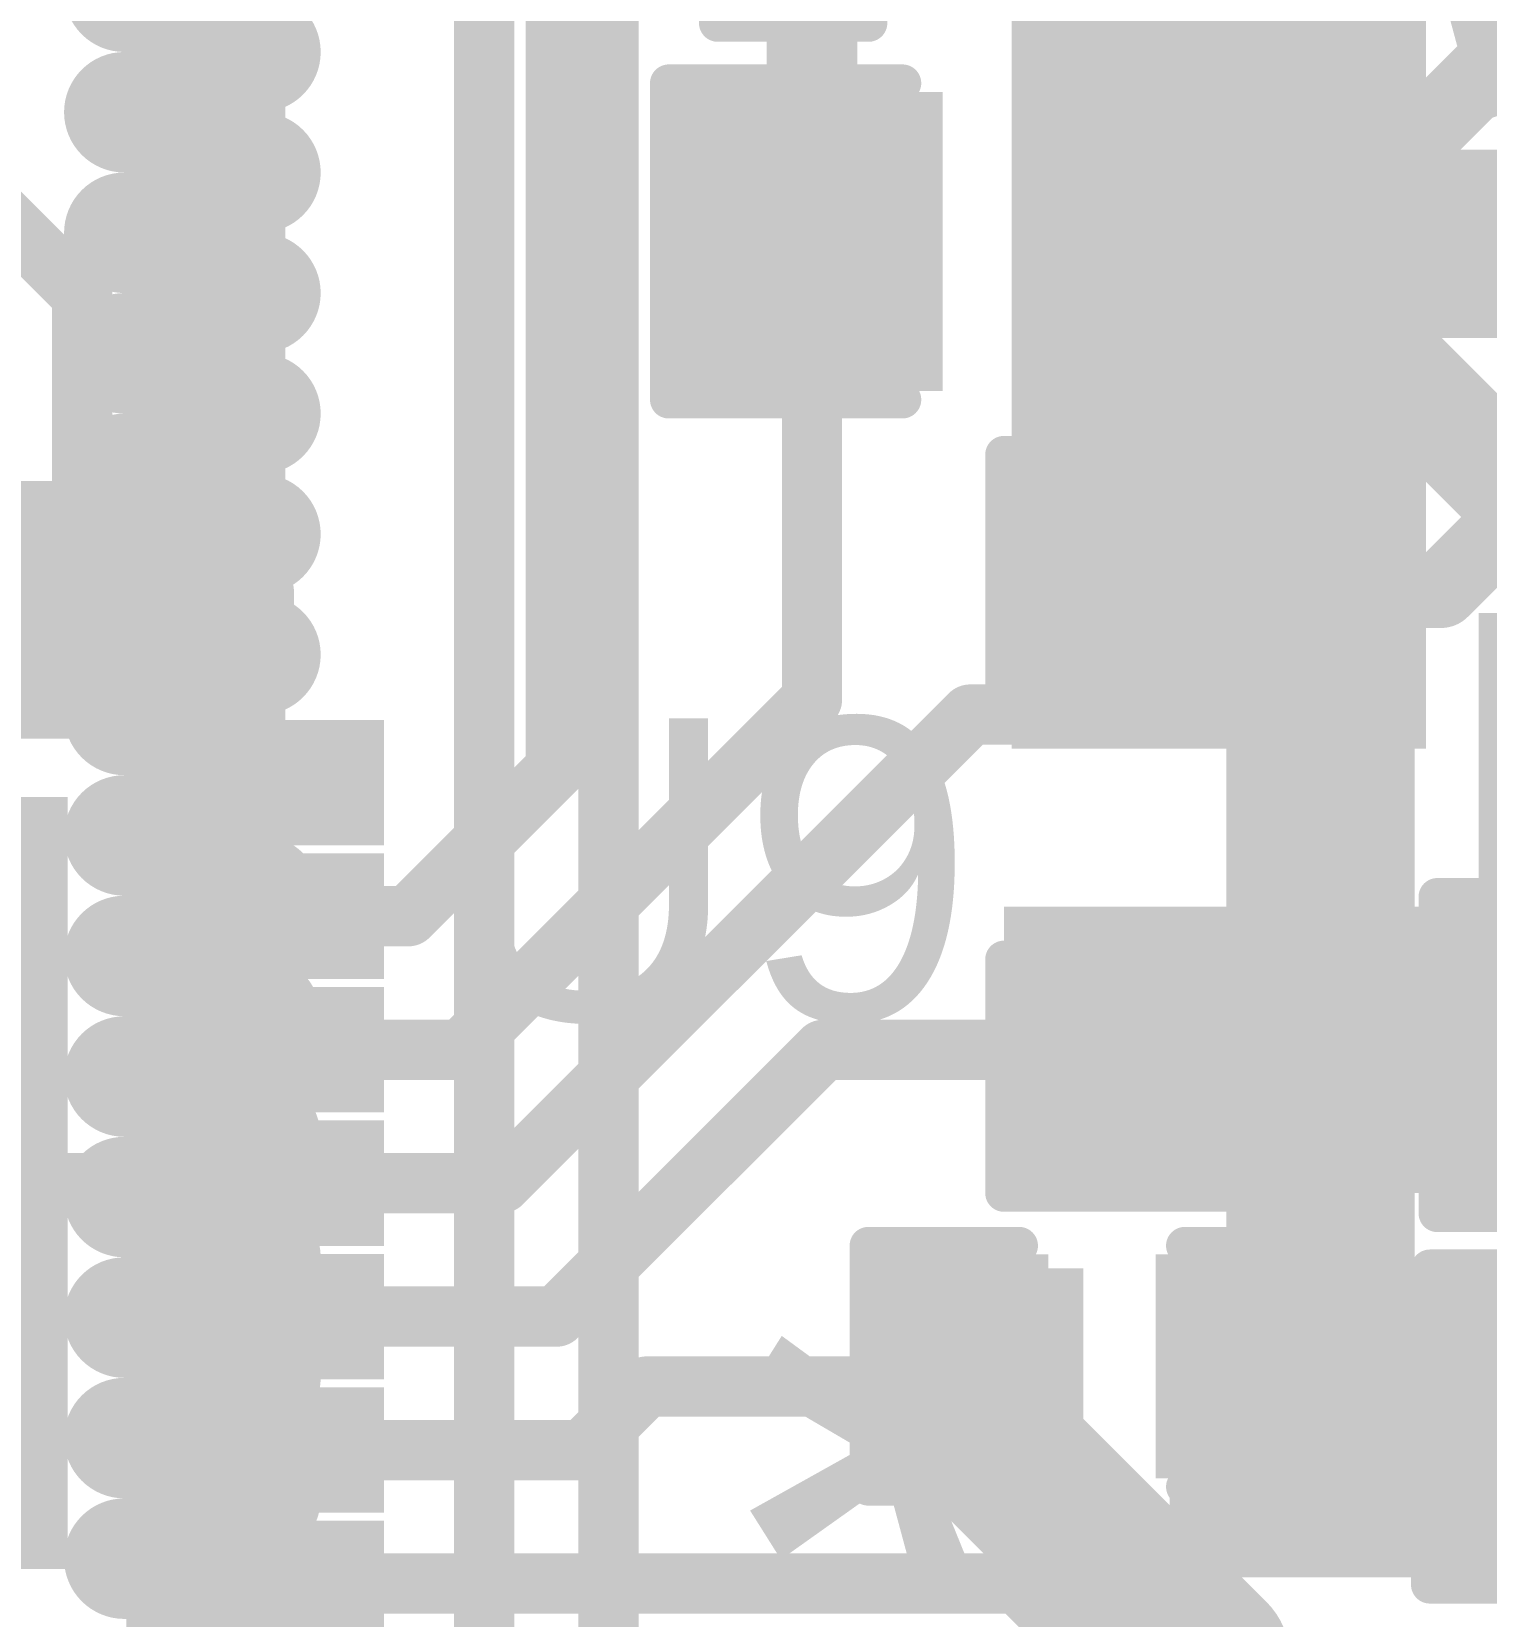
# Model space of a CAD drawing. Header units: millimetres. Extents: x -0.43 to 2.06, y -0.4 to 2.49.
# Drawn here: x 0.823 to 1.016, y 1.7148 to 1.9252 of the extents above; entities that cross this region are included whole.
import ezdxf

# ---------------------------------------------------------------- set-up
doc = ezdxf.new("R2010")
doc.units = ezdxf.units.MM
doc.header["$MEASUREMENT"] = 0
for name, color, linetype in [('BottomLayer', 5, 'Continuous'), ('TopLayer', 1, 'Continuous'), ('TopOverlay', 2, 'Continuous'), ('TopPaste', 8, 'Continuous'), ('TopSolder', 216, 'Continuous'), ('ViaHoleLayer', 16, 'Continuous')]:
    doc.layers.add(name, color=color, linetype=linetype)
doc.styles.add('Arial', font='', dxfattribs={"height": 0.2})
doc.styles.get('Arial').set_extended_font_data('Arial')

# ---------------------------------------------------------------- blocks, each defined once
blk = doc.blocks.new('QFN_28_EP_4X4__55')
at = {"layer": 'TopLayer'}
for points in [[(-0.04882, 0.08919), (-0.04882, 0.06301), (-0.05748, 0.06301), (-0.05748, 0.08919)], [(-0.0311, 0.08919), (-0.0311, 0.06301), (-0.03976, 0.06301), (-0.03976, 0.08919)], [(-0.01339, 0.08919), (-0.01339, 0.06301), (-0.02205, 0.06301), (-0.02205, 0.08919)], [(0.00433, 0.08919), (0.00433, 0.06301), (-0.00433, 0.06301), (-0.00433, 0.08919)], [(0.02205, 0.08919), (0.02205, 0.06301), (0.01339, 0.06301), (0.01339, 0.08919)], [(0.03976, 0.08919), (0.03976, 0.06301), (0.0311, 0.06301), (0.0311, 0.08919)], [(0.05748, 0.08919), (0.05748, 0.06301), (0.04882, 0.06301), (0.04882, 0.08919)], [(-0.08919, 0.05748), (-0.06301, 0.05748), (-0.06301, 0.04882), (-0.08919, 0.04882)], [(0.06301, 0.05748), (0.08919, 0.05748), (0.08919, 0.04882), (0.06301, 0.04882)], [(-0.04724, -0.04724), (-0.04724, 0.04724), (0.04724, 0.04724), (0.04724, -0.04724)], [(-0.08919, 0.03976), (-0.06301, 0.03976), (-0.06301, 0.0311), (-0.08919, 0.0311)], [(0.06301, 0.03976), (0.08919, 0.03976), (0.08919, 0.0311), (0.06301, 0.0311)], [(-0.08919, 0.02205), (-0.06301, 0.02205), (-0.06301, 0.01339), (-0.08919, 0.01339)], [(0.06301, 0.02205), (0.08919, 0.02205), (0.08919, 0.01339), (0.06301, 0.01339)], [(-0.08919, 0.00433), (-0.06301, 0.00433), (-0.06301, -0.00433), (-0.08919, -0.00433)], [(0.06301, 0.00433), (0.08919, 0.00433), (0.08919, -0.00433), (0.06301, -0.00433)], [(-0.08919, -0.01339), (-0.06301, -0.01339), (-0.06301, -0.02205), (-0.08919, -0.02205)], [(0.06301, -0.01339), (0.08919, -0.01339), (0.08919, -0.02205), (0.06301, -0.02205)], [(-0.08919, -0.0311), (-0.06301, -0.0311), (-0.06301, -0.03976), (-0.08919, -0.03976)], [(0.06301, -0.0311), (0.08919, -0.0311), (0.08919, -0.03976), (0.06301, -0.03976)], [(-0.08919, -0.04882), (-0.06301, -0.04882), (-0.06301, -0.05748), (-0.08919, -0.05748)], [(0.06301, -0.04882), (0.08919, -0.04882), (0.08919, -0.05748), (0.06301, -0.05748)], [(-0.05748, -0.08919), (-0.05748, -0.06301), (-0.04882, -0.06301), (-0.04882, -0.08919)], [(-0.03976, -0.08919), (-0.03976, -0.06301), (-0.0311, -0.06301), (-0.0311, -0.08919)], [(-0.02205, -0.08919), (-0.02205, -0.06301), (-0.01339, -0.06301), (-0.01339, -0.08919)], [(-0.00433, -0.08919), (-0.00433, -0.06301), (0.00433, -0.06301), (0.00433, -0.08919)], [(0.01339, -0.08919), (0.01339, -0.06301), (0.02205, -0.06301), (0.02205, -0.08919)], [(0.0311, -0.08919), (0.0311, -0.06301), (0.03976, -0.06301), (0.03976, -0.08919)], [(0.04882, -0.08919), (0.04882, -0.06301), (0.05748, -0.06301), (0.05748, -0.08919)]]:
    blk.add_hatch(color=1, dxfattribs=at).paths.add_polyline_path(points)
at = {"layer": 'TopPaste'}
for points in [[(-0.04882, 0.08919), (-0.04882, 0.06301), (-0.05748, 0.06301), (-0.05748, 0.08919)], [(-0.0311, 0.08919), (-0.0311, 0.06301), (-0.03976, 0.06301), (-0.03976, 0.08919)], [(-0.01339, 0.08919), (-0.01339, 0.06301), (-0.02205, 0.06301), (-0.02205, 0.08919)], [(0.00433, 0.08919), (0.00433, 0.06301), (-0.00433, 0.06301), (-0.00433, 0.08919)], [(0.02205, 0.08919), (0.02205, 0.06301), (0.01339, 0.06301), (0.01339, 0.08919)], [(0.03976, 0.08919), (0.03976, 0.06301), (0.0311, 0.06301), (0.0311, 0.08919)], [(0.05748, 0.08919), (0.05748, 0.06301), (0.04882, 0.06301), (0.04882, 0.08919)], [(-0.08919, 0.05748), (-0.06301, 0.05748), (-0.06301, 0.04882), (-0.08919, 0.04882)], [(0.06301, 0.05748), (0.08919, 0.05748), (0.08919, 0.04882), (0.06301, 0.04882)], [(-0.04724, -0.04724), (-0.04724, 0.04724), (0.04724, 0.04724), (0.04724, -0.04724)], [(-0.08919, 0.03976), (-0.06301, 0.03976), (-0.06301, 0.0311), (-0.08919, 0.0311)], [(0.06301, 0.03976), (0.08919, 0.03976), (0.08919, 0.0311), (0.06301, 0.0311)], [(-0.08919, 0.02205), (-0.06301, 0.02205), (-0.06301, 0.01339), (-0.08919, 0.01339)], [(0.06301, 0.02205), (0.08919, 0.02205), (0.08919, 0.01339), (0.06301, 0.01339)], [(-0.08919, 0.00433), (-0.06301, 0.00433), (-0.06301, -0.00433), (-0.08919, -0.00433)], [(0.06301, 0.00433), (0.08919, 0.00433), (0.08919, -0.00433), (0.06301, -0.00433)], [(-0.08919, -0.01339), (-0.06301, -0.01339), (-0.06301, -0.02205), (-0.08919, -0.02205)], [(0.06301, -0.01339), (0.08919, -0.01339), (0.08919, -0.02205), (0.06301, -0.02205)], [(-0.08919, -0.0311), (-0.06301, -0.0311), (-0.06301, -0.03976), (-0.08919, -0.03976)], [(0.06301, -0.0311), (0.08919, -0.0311), (0.08919, -0.03976), (0.06301, -0.03976)], [(-0.08919, -0.04882), (-0.06301, -0.04882), (-0.06301, -0.05748), (-0.08919, -0.05748)], [(0.06301, -0.04882), (0.08919, -0.04882), (0.08919, -0.05748), (0.06301, -0.05748)], [(-0.05748, -0.08919), (-0.05748, -0.06301), (-0.04882, -0.06301), (-0.04882, -0.08919)], [(-0.03976, -0.08919), (-0.03976, -0.06301), (-0.0311, -0.06301), (-0.0311, -0.08919)], [(-0.02205, -0.08919), (-0.02205, -0.06301), (-0.01339, -0.06301), (-0.01339, -0.08919)], [(-0.00433, -0.08919), (-0.00433, -0.06301), (0.00433, -0.06301), (0.00433, -0.08919)], [(0.01339, -0.08919), (0.01339, -0.06301), (0.02205, -0.06301), (0.02205, -0.08919)], [(0.0311, -0.08919), (0.0311, -0.06301), (0.03976, -0.06301), (0.03976, -0.08919)], [(0.04882, -0.08919), (0.04882, -0.06301), (0.05748, -0.06301), (0.05748, -0.08919)]]:
    blk.add_hatch(color=8, dxfattribs=at).paths.add_polyline_path(points)
at = {"layer": 'TopSolder'}
for points in [[(-0.04482, 0.09319), (-0.04482, 0.05901), (-0.06148, 0.05901), (-0.06148, 0.09319)], [(-0.0271, 0.09319), (-0.0271, 0.05901), (-0.04376, 0.05901), (-0.04376, 0.09319)], [(-0.00939, 0.09319), (-0.00939, 0.05901), (-0.02605, 0.05901), (-0.02605, 0.09319)], [(0.00833, 0.09319), (0.00833, 0.05901), (-0.00833, 0.05901), (-0.00833, 0.09319)], [(0.02605, 0.09319), (0.02605, 0.05901), (0.00939, 0.05901), (0.00939, 0.09319)], [(0.04376, 0.09319), (0.04376, 0.05901), (0.0271, 0.05901), (0.0271, 0.09319)], [(0.06148, 0.09319), (0.06148, 0.05901), (0.04482, 0.05901), (0.04482, 0.09319)], [(-0.09319, 0.06148), (-0.05901, 0.06148), (-0.05901, 0.04482), (-0.09319, 0.04482)], [(0.05901, 0.06148), (0.09319, 0.06148), (0.09319, 0.04482), (0.05901, 0.04482)], [(-0.05124, -0.05124), (-0.05124, 0.05124), (0.05124, 0.05124), (0.05124, -0.05124)], [(-0.09319, 0.04376), (-0.05901, 0.04376), (-0.05901, 0.0271), (-0.09319, 0.0271)], [(0.05901, 0.04376), (0.09319, 0.04376), (0.09319, 0.0271), (0.05901, 0.0271)], [(-0.09319, 0.02605), (-0.05901, 0.02605), (-0.05901, 0.00939), (-0.09319, 0.00939)], [(0.05901, 0.02605), (0.09319, 0.02605), (0.09319, 0.00939), (0.05901, 0.00939)], [(-0.09319, 0.00833), (-0.05901, 0.00833), (-0.05901, -0.00833), (-0.09319, -0.00833)], [(0.05901, 0.00833), (0.09319, 0.00833), (0.09319, -0.00833), (0.05901, -0.00833)], [(-0.09319, -0.00939), (-0.05901, -0.00939), (-0.05901, -0.02605), (-0.09319, -0.02605)], [(0.05901, -0.00939), (0.09319, -0.00939), (0.09319, -0.02605), (0.05901, -0.02605)], [(-0.09319, -0.0271), (-0.05901, -0.0271), (-0.05901, -0.04376), (-0.09319, -0.04376)], [(0.05901, -0.0271), (0.09319, -0.0271), (0.09319, -0.04376), (0.05901, -0.04376)], [(-0.09319, -0.04482), (-0.05901, -0.04482), (-0.05901, -0.06148), (-0.09319, -0.06148)], [(0.05901, -0.04482), (0.09319, -0.04482), (0.09319, -0.06148), (0.05901, -0.06148)], [(-0.06148, -0.09319), (-0.06148, -0.05901), (-0.04482, -0.05901), (-0.04482, -0.09319)], [(-0.04376, -0.09319), (-0.04376, -0.05901), (-0.0271, -0.05901), (-0.0271, -0.09319)], [(-0.02605, -0.09319), (-0.02605, -0.05901), (-0.00939, -0.05901), (-0.00939, -0.09319)], [(-0.00833, -0.09319), (-0.00833, -0.05901), (0.00833, -0.05901), (0.00833, -0.09319)], [(0.00939, -0.09319), (0.00939, -0.05901), (0.02605, -0.05901), (0.02605, -0.09319)], [(0.0271, -0.09319), (0.0271, -0.05901), (0.04376, -0.05901), (0.04376, -0.09319)], [(0.04482, -0.09319), (0.04482, -0.05901), (0.06148, -0.05901), (0.06148, -0.09319)]]:
    blk.add_hatch(color=216, dxfattribs=at).paths.add_polyline_path(points)
at = {"layer": 'TopOverlay', "const_width": 0.005}
for points in [[(-0.07874, 0.06574), (-0.07874, 0.07874)], [(-0.07874, 0.07874), (-0.06574, 0.07874)], [(0.06574, 0.07874), (0.07874, 0.07874)], [(0.07874, 0.06574), (0.07874, 0.07874)], [(-0.099, 0.051), (-0.099, 0.057)], [(-0.099, 0.057), (-0.096, 0.054)], [(-0.099, 0.051), (-0.096, 0.054)], [(-0.07874, -0.07874), (-0.07874, -0.06574)], [(0.07874, -0.07874), (0.07874, -0.06574)], [(-0.07874, -0.07874), (-0.06574, -0.07874)], [(0.06574, -0.07874), (0.07874, -0.07874)]]:
    blk.add_lwpolyline(points, dxfattribs=at)
at = {"layer": 'TopOverlay', "const_width": 0.0025}
for points in [[(-0.07999, 0.07874, 1), (-0.07749, 0.07874, 1)], [(-0.07999, 0.07874, 1), (-0.07749, 0.07874, 1)], [(-0.06699, 0.07874, 1), (-0.06449, 0.07874, 1)], [(0.06449, 0.07874, 1), (0.06699, 0.07874, 1)], [(0.07749, 0.07874, 1), (0.07999, 0.07874, 1)], [(0.07749, 0.07874, 1), (0.07999, 0.07874, 1)], [(-0.07999, 0.06574, 1), (-0.07749, 0.06574, 1)], [(0.07749, 0.06574, 1), (0.07999, 0.06574, 1)], [(-0.10025, 0.057, 1), (-0.09775, 0.057, 1)], [(-0.10025, 0.057, 1), (-0.09775, 0.057, 1)], [(-0.09725, 0.054, 1), (-0.09475, 0.054, 1)], [(-0.09725, 0.054, 1), (-0.09475, 0.054, 1)], [(-0.10025, 0.051, 1), (-0.09775, 0.051, 1)], [(-0.10025, 0.051, 1), (-0.09775, 0.051, 1)], [(-0.07999, -0.06574, 1), (-0.07749, -0.06574, 1)], [(0.07749, -0.06574, 1), (0.07999, -0.06574, 1)], [(-0.07999, -0.07874, 1), (-0.07749, -0.07874, 1)], [(-0.07999, -0.07874, 1), (-0.07749, -0.07874, 1)], [(-0.06699, -0.07874, 1), (-0.06449, -0.07874, 1)], [(0.06449, -0.07874, 1), (0.06699, -0.07874, 1)], [(0.07749, -0.07874, 1), (0.07999, -0.07874, 1)], [(0.07749, -0.07874, 1), (0.07999, -0.07874, 1)]]:
    blk.add_lwpolyline(points, format="xyb", close=True, dxfattribs=at)
blk = doc.blocks.new('RES_0603_71')
at = {"layer": 'TopLayer'}
for points in [[(-0.015, 0.0175), (-0.015, -0.0175), (-0.045, -0.0175), (-0.045, 0.0175)], [(0.045, 0.0175), (0.045, -0.0175), (0.015, -0.0175), (0.015, 0.0175)]]:
    blk.add_hatch(color=1, dxfattribs=at).paths.add_polyline_path(points)
at = {"layer": 'TopPaste'}
for points in [[(-0.015, 0.0175), (-0.015, -0.0175), (-0.045, -0.0175), (-0.045, 0.0175)], [(0.045, 0.0175), (0.045, -0.0175), (0.015, -0.0175), (0.015, 0.0175)]]:
    blk.add_hatch(color=8, dxfattribs=at).paths.add_polyline_path(points)
at = {"layer": 'TopSolder'}
for points in [[(-0.011, 0.0215), (-0.011, -0.0215), (-0.049, -0.0215), (-0.049, 0.0215)], [(0.049, 0.0215), (0.049, -0.0215), (0.011, -0.0215), (0.011, 0.0215)]]:
    blk.add_hatch(color=216, dxfattribs=at).paths.add_polyline_path(points)
at = {"layer": 'TopOverlay', "const_width": 0.005}
for points in [[(0.048, 0.021), (-0.048, 0.021)], [(-0.048, 0.021), (-0.048, -0.021)], [(0.048, 0.021), (0.048, -0.021)], [(0.048, -0.021), (-0.048, -0.021)]]:
    blk.add_lwpolyline(points, dxfattribs=at)
at = {"layer": 'TopOverlay', "const_width": 0.0025}
for points in [[(-0.04925, 0.021, 1), (-0.04675, 0.021, 1)], [(-0.04925, 0.021, 1), (-0.04675, 0.021, 1)], [(0.04675, 0.021, 1), (0.04925, 0.021, 1)], [(0.04675, 0.021, 1), (0.04925, 0.021, 1)], [(-0.04925, -0.021, 1), (-0.04675, -0.021, 1)], [(-0.04925, -0.021, 1), (-0.04675, -0.021, 1)], [(0.04675, -0.021, 1), (0.04925, -0.021, 1)], [(0.04675, -0.021, 1), (0.04925, -0.021, 1)]]:
    blk.add_lwpolyline(points, format="xyb", close=True, dxfattribs=at)
blk = doc.blocks.new('CAP_0402_112')
at = {"layer": 'TopLayer'}
for points in [[(-0.0275, -0.0125), (-0.0275, 0.0125), (-0.0095, 0.0125), (-0.0095, -0.0125)], [(0.0095, -0.0125), (0.0095, 0.0125), (0.0275, 0.0125), (0.0275, -0.0125)]]:
    blk.add_hatch(color=1, dxfattribs=at).paths.add_polyline_path(points)
at = {"layer": 'TopPaste'}
for points in [[(-0.0275, -0.0125), (-0.0275, 0.0125), (-0.0095, 0.0125), (-0.0095, -0.0125)], [(0.0095, -0.0125), (0.0095, 0.0125), (0.0275, 0.0125), (0.0275, -0.0125)]]:
    blk.add_hatch(color=8, dxfattribs=at).paths.add_polyline_path(points)
at = {"layer": 'TopSolder'}
for points in [[(-0.02986, -0.01486), (-0.02986, 0.01486), (-0.00714, 0.01486), (-0.00714, -0.01486)], [(0.00714, -0.01486), (0.00714, 0.01486), (0.02986, 0.01486), (0.02986, -0.01486)]]:
    blk.add_hatch(color=216, dxfattribs=at).paths.add_polyline_path(points)
at = {"layer": 'TopOverlay', "const_width": 0.005}
for points in [[(-0.031, -0.016), (-0.031, 0.016)], [(-0.031, 0.016), (-0.011, 0.016)], [(0.011, 0.016), (0.031, 0.016)], [(0.031, -0.016), (0.031, 0.016)], [(-0.031, -0.016), (-0.011, -0.016)], [(0.011, -0.016), (0.031, -0.016)]]:
    blk.add_lwpolyline(points, dxfattribs=at)
at = {"layer": 'TopOverlay', "const_width": 0.0025}
for points in [[(-0.03225, 0.016, 1), (-0.02975, 0.016, 1)], [(-0.03225, 0.016, 1), (-0.02975, 0.016, 1)], [(-0.01225, 0.016, 1), (-0.00975, 0.016, 1)], [(0.00975, 0.016, 1), (0.01225, 0.016, 1)], [(0.02975, 0.016, 1), (0.03225, 0.016, 1)], [(0.02975, 0.016, 1), (0.03225, 0.016, 1)], [(-0.03225, -0.016, 1), (-0.02975, -0.016, 1)], [(-0.03225, -0.016, 1), (-0.02975, -0.016, 1)], [(-0.01225, -0.016, 1), (-0.00975, -0.016, 1)], [(0.00975, -0.016, 1), (0.01225, -0.016, 1)], [(0.02975, -0.016, 1), (0.03225, -0.016, 1)], [(0.02975, -0.016, 1), (0.03225, -0.016, 1)]]:
    blk.add_lwpolyline(points, format="xyb", close=True, dxfattribs=at)
blk = doc.blocks.new('CAP_0603_113')
at = {"layer": 'TopLayer'}
for points in [[(-0.015, 0.0175), (-0.015, -0.0175), (-0.045, -0.0175), (-0.045, 0.0175)], [(0.045, 0.0175), (0.045, -0.0175), (0.015, -0.0175), (0.015, 0.0175)]]:
    blk.add_hatch(color=1, dxfattribs=at).paths.add_polyline_path(points)
at = {"layer": 'TopPaste'}
for points in [[(-0.015, 0.0175), (-0.015, -0.0175), (-0.045, -0.0175), (-0.045, 0.0175)], [(0.045, 0.0175), (0.045, -0.0175), (0.015, -0.0175), (0.015, 0.0175)]]:
    blk.add_hatch(color=8, dxfattribs=at).paths.add_polyline_path(points)
at = {"layer": 'TopSolder'}
for points in [[(-0.01264, 0.01986), (-0.01264, -0.01986), (-0.04736, -0.01986), (-0.04736, 0.01986)], [(0.04736, 0.01986), (0.04736, -0.01986), (0.01264, -0.01986), (0.01264, 0.01986)]]:
    blk.add_hatch(color=216, dxfattribs=at).paths.add_polyline_path(points)
at = {"layer": 'TopOverlay', "const_width": 0.005}
for points in [[(-0.049, -0.021), (-0.049, 0.021)], [(-0.049, 0.021), (-0.018, 0.021)], [(0.018, 0.021), (0.049, 0.021)], [(0.049, -0.021), (0.049, 0.021)], [(-0.049, -0.021), (-0.018, -0.021)], [(0.018, -0.021), (0.049, -0.021)]]:
    blk.add_lwpolyline(points, dxfattribs=at)
at = {"layer": 'TopOverlay', "const_width": 0.0025}
for points in [[(-0.05025, 0.021, 1), (-0.04775, 0.021, 1)], [(-0.05025, 0.021, 1), (-0.04775, 0.021, 1)], [(-0.01925, 0.021, 1), (-0.01675, 0.021, 1)], [(0.01675, 0.021, 1), (0.01925, 0.021, 1)], [(0.04775, 0.021, 1), (0.05025, 0.021, 1)], [(0.04775, 0.021, 1), (0.05025, 0.021, 1)], [(-0.05025, -0.021, 1), (-0.04775, -0.021, 1)], [(-0.05025, -0.021, 1), (-0.04775, -0.021, 1)], [(-0.01925, -0.021, 1), (-0.01675, -0.021, 1)], [(0.01675, -0.021, 1), (0.01925, -0.021, 1)], [(0.04775, -0.021, 1), (0.05025, -0.021, 1)], [(0.04775, -0.021, 1), (0.05025, -0.021, 1)]]:
    blk.add_lwpolyline(points, format="xyb", close=True, dxfattribs=at)
blk = doc.blocks.new('CAP_0603_115')
at = {"layer": 'TopLayer'}
for points in [[(-0.015, 0.0175), (-0.015, -0.0175), (-0.045, -0.0175), (-0.045, 0.0175)], [(0.045, 0.0175), (0.045, -0.0175), (0.015, -0.0175), (0.015, 0.0175)]]:
    blk.add_hatch(color=1, dxfattribs=at).paths.add_polyline_path(points)
at = {"layer": 'TopPaste'}
for points in [[(-0.015, 0.0175), (-0.015, -0.0175), (-0.045, -0.0175), (-0.045, 0.0175)], [(0.045, 0.0175), (0.045, -0.0175), (0.015, -0.0175), (0.015, 0.0175)]]:
    blk.add_hatch(color=8, dxfattribs=at).paths.add_polyline_path(points)
at = {"layer": 'TopSolder'}
for points in [[(-0.01264, 0.01986), (-0.01264, -0.01986), (-0.04736, -0.01986), (-0.04736, 0.01986)], [(0.04736, 0.01986), (0.04736, -0.01986), (0.01264, -0.01986), (0.01264, 0.01986)]]:
    blk.add_hatch(color=216, dxfattribs=at).paths.add_polyline_path(points)
at = {"layer": 'TopOverlay', "const_width": 0.005}
for points in [[(-0.018, 0.021), (-0.049, 0.021)], [(-0.049, 0.021), (-0.049, -0.021)], [(0.049, 0.021), (0.018, 0.021)], [(0.049, 0.021), (0.049, -0.021)], [(-0.018, -0.021), (-0.049, -0.021)], [(0.049, -0.021), (0.018, -0.021)]]:
    blk.add_lwpolyline(points, dxfattribs=at)
at = {"layer": 'TopOverlay', "const_width": 0.0025}
for points in [[(-0.05025, 0.021, 1), (-0.04775, 0.021, 1)], [(-0.05025, 0.021, 1), (-0.04775, 0.021, 1)], [(-0.01925, 0.021, 1), (-0.01675, 0.021, 1)], [(0.01675, 0.021, 1), (0.01925, 0.021, 1)], [(0.04775, 0.021, 1), (0.05025, 0.021, 1)], [(0.04775, 0.021, 1), (0.05025, 0.021, 1)], [(-0.05025, -0.021, 1), (-0.04775, -0.021, 1)], [(-0.05025, -0.021, 1), (-0.04775, -0.021, 1)], [(-0.01925, -0.021, 1), (-0.01675, -0.021, 1)], [(0.01675, -0.021, 1), (0.01925, -0.021, 1)], [(0.04775, -0.021, 1), (0.05025, -0.021, 1)], [(0.04775, -0.021, 1), (0.05025, -0.021, 1)]]:
    blk.add_lwpolyline(points, format="xyb", close=True, dxfattribs=at)
blk = doc.blocks.new('CAP_0603_121')
at = {"layer": 'TopLayer'}
for points in [[(-0.015, 0.0175), (-0.015, -0.0175), (-0.045, -0.0175), (-0.045, 0.0175)], [(0.045, 0.0175), (0.045, -0.0175), (0.015, -0.0175), (0.015, 0.0175)]]:
    blk.add_hatch(color=1, dxfattribs=at).paths.add_polyline_path(points)
at = {"layer": 'TopPaste'}
for points in [[(-0.015, 0.0175), (-0.015, -0.0175), (-0.045, -0.0175), (-0.045, 0.0175)], [(0.045, 0.0175), (0.045, -0.0175), (0.015, -0.0175), (0.015, 0.0175)]]:
    blk.add_hatch(color=8, dxfattribs=at).paths.add_polyline_path(points)
at = {"layer": 'TopSolder'}
for points in [[(-0.01264, 0.01986), (-0.01264, -0.01986), (-0.04736, -0.01986), (-0.04736, 0.01986)], [(0.04736, 0.01986), (0.04736, -0.01986), (0.01264, -0.01986), (0.01264, 0.01986)]]:
    blk.add_hatch(color=216, dxfattribs=at).paths.add_polyline_path(points)
at = {"layer": 'TopOverlay', "const_width": 0.005}
for points in [[(-0.049, 0.021), (-0.018, 0.021)], [(-0.049, 0.021), (-0.049, -0.021)], [(0.018, 0.021), (0.049, 0.021)], [(0.049, 0.021), (0.049, -0.021)], [(-0.049, -0.021), (-0.018, -0.021)], [(0.018, -0.021), (0.049, -0.021)]]:
    blk.add_lwpolyline(points, dxfattribs=at)
at = {"layer": 'TopOverlay', "const_width": 0.0025}
for points in [[(-0.05025, 0.021, 1), (-0.04775, 0.021, 1)], [(-0.05025, 0.021, 1), (-0.04775, 0.021, 1)], [(-0.01925, 0.021, 1), (-0.01675, 0.021, 1)], [(0.01675, 0.021, 1), (0.01925, 0.021, 1)], [(0.04775, 0.021, 1), (0.05025, 0.021, 1)], [(0.04775, 0.021, 1), (0.05025, 0.021, 1)], [(-0.05025, -0.021, 1), (-0.04775, -0.021, 1)], [(-0.05025, -0.021, 1), (-0.04775, -0.021, 1)], [(-0.01925, -0.021, 1), (-0.01675, -0.021, 1)], [(0.01675, -0.021, 1), (0.01925, -0.021, 1)], [(0.04775, -0.021, 1), (0.05025, -0.021, 1)], [(0.04775, -0.021, 1), (0.05025, -0.021, 1)]]:
    blk.add_lwpolyline(points, format="xyb", close=True, dxfattribs=at)
blk = doc.blocks.new('CAP_0402_133')
at = {"layer": 'TopLayer'}
for points in [[(-0.0275, -0.0125), (-0.0275, 0.0125), (-0.0095, 0.0125), (-0.0095, -0.0125)], [(0.0095, -0.0125), (0.0095, 0.0125), (0.0275, 0.0125), (0.0275, -0.0125)]]:
    blk.add_hatch(color=1, dxfattribs=at).paths.add_polyline_path(points)
at = {"layer": 'TopPaste'}
for points in [[(-0.0275, -0.0125), (-0.0275, 0.0125), (-0.0095, 0.0125), (-0.0095, -0.0125)], [(0.0095, -0.0125), (0.0095, 0.0125), (0.0275, 0.0125), (0.0275, -0.0125)]]:
    blk.add_hatch(color=8, dxfattribs=at).paths.add_polyline_path(points)
at = {"layer": 'TopSolder'}
for points in [[(-0.02986, -0.01486), (-0.02986, 0.01486), (-0.00714, 0.01486), (-0.00714, -0.01486)], [(0.00714, -0.01486), (0.00714, 0.01486), (0.02986, 0.01486), (0.02986, -0.01486)]]:
    blk.add_hatch(color=216, dxfattribs=at).paths.add_polyline_path(points)
at = {"layer": 'TopOverlay', "const_width": 0.005}
for points in [[(-0.011, 0.016), (-0.031, 0.016)], [(-0.031, 0.016), (-0.031, -0.016)], [(0.031, 0.016), (0.011, 0.016)], [(0.031, 0.016), (0.031, -0.016)], [(-0.011, -0.016), (-0.031, -0.016)], [(0.031, -0.016), (0.011, -0.016)]]:
    blk.add_lwpolyline(points, dxfattribs=at)
at = {"layer": 'TopOverlay', "const_width": 0.0025}
for points in [[(-0.03225, 0.016, 1), (-0.02975, 0.016, 1)], [(-0.03225, 0.016, 1), (-0.02975, 0.016, 1)], [(-0.01225, 0.016, 1), (-0.00975, 0.016, 1)], [(0.00975, 0.016, 1), (0.01225, 0.016, 1)], [(0.02975, 0.016, 1), (0.03225, 0.016, 1)], [(0.02975, 0.016, 1), (0.03225, 0.016, 1)], [(-0.03225, -0.016, 1), (-0.02975, -0.016, 1)], [(-0.03225, -0.016, 1), (-0.02975, -0.016, 1)], [(-0.01225, -0.016, 1), (-0.00975, -0.016, 1)], [(0.00975, -0.016, 1), (0.01225, -0.016, 1)], [(0.02975, -0.016, 1), (0.03225, -0.016, 1)], [(0.02975, -0.016, 1), (0.03225, -0.016, 1)]]:
    blk.add_lwpolyline(points, format="xyb", close=True, dxfattribs=at)

msp = doc.modelspace()

# ---------------------------------------------------------------- hatches: boundary and pattern name
at = {"layer": 'BottomLayer'}
h = msp.add_hatch(color=5, dxfattribs=at)
edge = h.paths.add_edge_path()
edge.add_arc((0.994, 1.842), 0.01181, 0, 360)
h = msp.add_hatch(color=5, dxfattribs=at)
edge = h.paths.add_edge_path()
edge.add_arc((0.994, 1.743), 0.01181, 0, 360)
h = msp.add_hatch(color=5, dxfattribs=at)
edge = h.paths.add_edge_path()
edge.add_arc((0.946, 1.742), 0.01181, 0, 360)
at = {"layer": 'TopLayer'}
for points in [[(0.953, 1.83), (1.008, 1.83), (1.008, 2.048), (0.953, 2.048)], [(1.015, 1.771), (1.044, 1.771), (1.044, 1.848), (1.015, 1.848)], [(0.952, 1.771), (1.044, 1.771), (1.044, 1.809), (0.952, 1.809)], [(0.933, 1.731), (0.9625, 1.731), (0.9625, 1.761), (0.933, 1.761)], [(0.974, 1.72), (1.043, 1.72), (1.043, 1.761), (0.974, 1.761)]]:
    msp.add_hatch(color=1, dxfattribs=at).paths.add_polyline_path(points)
h = msp.add_hatch(color=1, dxfattribs=at)
edge = h.paths.add_edge_path()
edge.add_arc((0.994, 1.842), 0.01181, 0, 360)
h = msp.add_hatch(color=1, dxfattribs=at)
edge = h.paths.add_edge_path()
edge.add_arc((0.994, 1.743), 0.01181, 0, 360)
h = msp.add_hatch(color=1, dxfattribs=at)
edge = h.paths.add_edge_path()
edge.add_arc((0.946, 1.742), 0.01181, 0, 360)
at = {"layer": 'ViaHoleLayer'}
h = msp.add_hatch(color=16, dxfattribs=at)
edge = h.paths.add_edge_path()
edge.add_arc((0.994, 1.842), 0.00591, 0, 360)
h = msp.add_hatch(color=16, dxfattribs=at)
edge = h.paths.add_edge_path()
edge.add_arc((0.994, 1.743), 0.00591, 0, 360)
h = msp.add_hatch(color=16, dxfattribs=at)
edge = h.paths.add_edge_path()
edge.add_arc((0.946, 1.742), 0.00591, 0, 360)

# ---------------------------------------------------------------- linework, layer by layer
at = {"layer": 'BottomLayer'}
for points, const_width in [([(0.967, 1.917), (0.967, 2.065)], 0.015), ([(0.8995, 1.0055), (0.8995, 2.0595)], 0.008), ([(0.883, 1.44613), (0.883, 2.055)], 0.008), ([(0.83525, 1.92646), (0.85331, 1.92646)], 0.008), ([(0.967, 1.917), (1.048, 1.836)], 0.015), ([(0.83525, 1.91846), (0.85331, 1.91846)], 0.008), ([(0.83525, 1.91046), (0.85331, 1.91046)], 0.008), ([(0.83525, 1.90246), (0.85331, 1.90246)], 0.008), ([(0.83525, 1.89446), (0.85331, 1.89446)], 0.008), ([(0.83525, 1.88646), (0.85331, 1.88646)], 0.008), ([(0.83525, 1.87846), (0.85331, 1.87846)], 0.008), ([(0.83525, 1.87046), (0.85331, 1.87046)], 0.008), ([(0.83525, 1.86246), (0.85331, 1.86246)], 0.008), ([(0.83525, 1.85446), (0.85331, 1.85446)], 0.008), ([(0.994, 1.743), (0.994, 1.842)], 0.025), ([(0.83525, 1.84646), (0.85331, 1.84646)], 0.008), ([(0.83525, 1.83846), (0.85331, 1.83846)], 0.008), ([(0.83525, 1.83046), (0.85331, 1.83046)], 0.008), ([(0.83525, 1.82246), (0.85331, 1.82246)], 0.008), ([(0.83525, 1.81446), (0.85331, 1.81446)], 0.008), ([(0.83525, 1.80646), (0.85331, 1.80646)], 0.008), ([(0.83525, 1.79846), (0.85331, 1.79846)], 0.008), ([(0.83525, 1.79046), (0.85331, 1.79046)], 0.008), ([(0.83525, 1.78246), (0.85331, 1.78246)], 0.008), ([(0.83525, 1.77446), (0.85331, 1.77446)], 0.008), ([(0.83525, 1.76646), (0.85331, 1.76646)], 0.008), ([(0.83525, 1.75846), (0.85331, 1.75846)], 0.008), ([(0.83525, 1.75046), (0.85331, 1.75046)], 0.008), ([(0.946, 1.742), (0.979, 1.709)], 0.022), ([(0.83525, 1.74246), (0.85331, 1.74246)], 0.008), ([(0.83525, 1.73446), (0.85331, 1.73446)], 0.008), ([(0.83525, 1.72646), (0.85331, 1.72646)], 0.008), ([(0.83525, 1.71846), (0.85331, 1.71846)], 0.008), ([(0.979, 1.581), (0.979, 1.709)], 0.022)]:
    msp.add_lwpolyline(points, dxfattribs=dict(at, const_width=const_width))
at = {"layer": 'BottomLayer', "const_width": 0.008}
for points in [[(0.83525, 1.92646, -1), (0.83525, 1.93446)], [(0.85331, 1.92646, -1), (0.85331, 1.91846)], [(0.83525, 1.91046, -1), (0.83525, 1.91846)], [(0.85331, 1.91046, -1), (0.85331, 1.90246)], [(0.83525, 1.89446, -1), (0.83525, 1.90246)], [(0.85331, 1.89446, -1), (0.85331, 1.88646)], [(0.83525, 1.87846, -1), (0.83525, 1.88646)], [(0.85331, 1.87846, -1), (0.85331, 1.87046)], [(0.83525, 1.86246, -1), (0.83525, 1.87046)], [(0.85331, 1.86246, -1), (0.85331, 1.85446)], [(0.83525, 1.84646, -1), (0.83525, 1.85446)], [(0.85331, 1.84646, -1), (0.85331, 1.83846)], [(0.83525, 1.83046, -1), (0.83525, 1.83846)], [(0.85331, 1.83046, -1), (0.85331, 1.82246)], [(0.83525, 1.81446, -1), (0.83525, 1.82246)], [(0.85331, 1.81446, -1), (0.85331, 1.80646)], [(0.83525, 1.79846, -1), (0.83525, 1.80646)], [(0.85331, 1.79846, -1), (0.85331, 1.79046)], [(0.83525, 1.78246, -1), (0.83525, 1.79046)], [(0.85331, 1.78246, -1), (0.85331, 1.77446)], [(0.83525, 1.76646, -1), (0.83525, 1.77446)], [(0.85331, 1.76646, -1), (0.85331, 1.75846)], [(0.83525, 1.75046, -1), (0.83525, 1.75846)], [(0.85331, 1.75046, -1), (0.85331, 1.74246)], [(0.83525, 1.73446, -1), (0.83525, 1.74246)], [(0.85331, 1.73446, -1), (0.85331, 1.72646)], [(0.83525, 1.71846, -1), (0.83525, 1.72646)], [(0.85331, 1.71846, -1), (0.85331, 1.71046)]]:
    msp.add_lwpolyline(points, format="xyb", dxfattribs=at)
at = {"layer": 'BottomLayer'}
for points, const_width in [([(0.83325, 1.92646, 1), (0.83725, 1.92646, 1)], 0.004), ([(0.83325, 1.92646, 1), (0.83725, 1.92646, 1)], 0.004), ([(0.85131, 1.92646, 1), (0.85531, 1.92646, 1)], 0.004), ([(0.85131, 1.92646, 1), (0.85531, 1.92646, 1)], 0.004), ([(0.96325, 1.917, 1), (0.97075, 1.917, 1)], 0.0075), ([(0.96325, 1.917, 1), (0.97075, 1.917, 1)], 0.0075), ([(0.83325, 1.91846, 1), (0.83725, 1.91846, 1)], 0.004), ([(0.83325, 1.91846, 1), (0.83725, 1.91846, 1)], 0.004), ([(0.85131, 1.91846, 1), (0.85531, 1.91846, 1)], 0.004), ([(0.85131, 1.91846, 1), (0.85531, 1.91846, 1)], 0.004), ([(0.83325, 1.91046, 1), (0.83725, 1.91046, 1)], 0.004), ([(0.83325, 1.91046, 1), (0.83725, 1.91046, 1)], 0.004), ([(0.85131, 1.91046, 1), (0.85531, 1.91046, 1)], 0.004), ([(0.85131, 1.91046, 1), (0.85531, 1.91046, 1)], 0.004), ([(0.83325, 1.90246, 1), (0.83725, 1.90246, 1)], 0.004), ([(0.83325, 1.90246, 1), (0.83725, 1.90246, 1)], 0.004), ([(0.85131, 1.90246, 1), (0.85531, 1.90246, 1)], 0.004), ([(0.85131, 1.90246, 1), (0.85531, 1.90246, 1)], 0.004), ([(0.83325, 1.89446, 1), (0.83725, 1.89446, 1)], 0.004), ([(0.83325, 1.89446, 1), (0.83725, 1.89446, 1)], 0.004), ([(0.85131, 1.89446, 1), (0.85531, 1.89446, 1)], 0.004), ([(0.85131, 1.89446, 1), (0.85531, 1.89446, 1)], 0.004), ([(0.83325, 1.88646, 1), (0.83725, 1.88646, 1)], 0.004), ([(0.83325, 1.88646, 1), (0.83725, 1.88646, 1)], 0.004), ([(0.85131, 1.88646, 1), (0.85531, 1.88646, 1)], 0.004), ([(0.85131, 1.88646, 1), (0.85531, 1.88646, 1)], 0.004), ([(0.83325, 1.87846, 1), (0.83725, 1.87846, 1)], 0.004), ([(0.83325, 1.87846, 1), (0.83725, 1.87846, 1)], 0.004), ([(0.85131, 1.87846, 1), (0.85531, 1.87846, 1)], 0.004), ([(0.85131, 1.87846, 1), (0.85531, 1.87846, 1)], 0.004), ([(0.83325, 1.87046, 1), (0.83725, 1.87046, 1)], 0.004), ([(0.83325, 1.87046, 1), (0.83725, 1.87046, 1)], 0.004), ([(0.85131, 1.87046, 1), (0.85531, 1.87046, 1)], 0.004), ([(0.85131, 1.87046, 1), (0.85531, 1.87046, 1)], 0.004), ([(0.83325, 1.86246, 1), (0.83725, 1.86246, 1)], 0.004), ([(0.83325, 1.86246, 1), (0.83725, 1.86246, 1)], 0.004), ([(0.85131, 1.86246, 1), (0.85531, 1.86246, 1)], 0.004), ([(0.85131, 1.86246, 1), (0.85531, 1.86246, 1)], 0.004), ([(0.83325, 1.85446, 1), (0.83725, 1.85446, 1)], 0.004), ([(0.83325, 1.85446, 1), (0.83725, 1.85446, 1)], 0.004), ([(0.85131, 1.85446, 1), (0.85531, 1.85446, 1)], 0.004), ([(0.85131, 1.85446, 1), (0.85531, 1.85446, 1)], 0.004), ([(0.98775, 1.842, 1), (1.00025, 1.842, 1)], 0.0125), ([(0.83325, 1.84646, 1), (0.83725, 1.84646, 1)], 0.004), ([(0.83325, 1.84646, 1), (0.83725, 1.84646, 1)], 0.004), ([(0.85131, 1.84646, 1), (0.85531, 1.84646, 1)], 0.004), ([(0.85131, 1.84646, 1), (0.85531, 1.84646, 1)], 0.004), ([(0.83325, 1.83846, 1), (0.83725, 1.83846, 1)], 0.004), ([(0.83325, 1.83846, 1), (0.83725, 1.83846, 1)], 0.004), ([(0.85131, 1.83846, 1), (0.85531, 1.83846, 1)], 0.004), ([(0.85131, 1.83846, 1), (0.85531, 1.83846, 1)], 0.004), ([(0.83325, 1.83046, 1), (0.83725, 1.83046, 1)], 0.004), ([(0.83325, 1.83046, 1), (0.83725, 1.83046, 1)], 0.004), ([(0.85131, 1.83046, 1), (0.85531, 1.83046, 1)], 0.004), ([(0.85131, 1.83046, 1), (0.85531, 1.83046, 1)], 0.004), ([(0.83325, 1.82246, 1), (0.83725, 1.82246, 1)], 0.004), ([(0.83325, 1.82246, 1), (0.83725, 1.82246, 1)], 0.004), ([(0.85131, 1.82246, 1), (0.85531, 1.82246, 1)], 0.004), ([(0.85131, 1.82246, 1), (0.85531, 1.82246, 1)], 0.004), ([(0.83325, 1.81446, 1), (0.83725, 1.81446, 1)], 0.004), ([(0.83325, 1.81446, 1), (0.83725, 1.81446, 1)], 0.004), ([(0.85131, 1.81446, 1), (0.85531, 1.81446, 1)], 0.004), ([(0.85131, 1.81446, 1), (0.85531, 1.81446, 1)], 0.004), ([(0.83325, 1.80646, 1), (0.83725, 1.80646, 1)], 0.004), ([(0.83325, 1.80646, 1), (0.83725, 1.80646, 1)], 0.004), ([(0.85131, 1.80646, 1), (0.85531, 1.80646, 1)], 0.004), ([(0.85131, 1.80646, 1), (0.85531, 1.80646, 1)], 0.004), ([(0.83325, 1.79846, 1), (0.83725, 1.79846, 1)], 0.004), ([(0.83325, 1.79846, 1), (0.83725, 1.79846, 1)], 0.004), ([(0.85131, 1.79846, 1), (0.85531, 1.79846, 1)], 0.004), ([(0.85131, 1.79846, 1), (0.85531, 1.79846, 1)], 0.004), ([(0.83325, 1.79046, 1), (0.83725, 1.79046, 1)], 0.004), ([(0.83325, 1.79046, 1), (0.83725, 1.79046, 1)], 0.004), ([(0.85131, 1.79046, 1), (0.85531, 1.79046, 1)], 0.004), ([(0.85131, 1.79046, 1), (0.85531, 1.79046, 1)], 0.004), ([(0.83325, 1.78246, 1), (0.83725, 1.78246, 1)], 0.004), ([(0.83325, 1.78246, 1), (0.83725, 1.78246, 1)], 0.004), ([(0.85131, 1.78246, 1), (0.85531, 1.78246, 1)], 0.004), ([(0.85131, 1.78246, 1), (0.85531, 1.78246, 1)], 0.004), ([(0.83325, 1.77446, 1), (0.83725, 1.77446, 1)], 0.004), ([(0.83325, 1.77446, 1), (0.83725, 1.77446, 1)], 0.004), ([(0.85131, 1.77446, 1), (0.85531, 1.77446, 1)], 0.004), ([(0.85131, 1.77446, 1), (0.85531, 1.77446, 1)], 0.004), ([(0.83325, 1.76646, 1), (0.83725, 1.76646, 1)], 0.004), ([(0.83325, 1.76646, 1), (0.83725, 1.76646, 1)], 0.004), ([(0.85131, 1.76646, 1), (0.85531, 1.76646, 1)], 0.004), ([(0.85131, 1.76646, 1), (0.85531, 1.76646, 1)], 0.004), ([(0.83325, 1.75846, 1), (0.83725, 1.75846, 1)], 0.004), ([(0.83325, 1.75846, 1), (0.83725, 1.75846, 1)], 0.004), ([(0.85131, 1.75846, 1), (0.85531, 1.75846, 1)], 0.004), ([(0.85131, 1.75846, 1), (0.85531, 1.75846, 1)], 0.004), ([(0.83325, 1.75046, 1), (0.83725, 1.75046, 1)], 0.004), ([(0.83325, 1.75046, 1), (0.83725, 1.75046, 1)], 0.004), ([(0.85131, 1.75046, 1), (0.85531, 1.75046, 1)], 0.004), ([(0.85131, 1.75046, 1), (0.85531, 1.75046, 1)], 0.004), ([(0.98775, 1.743, 1), (1.00025, 1.743, 1)], 0.0125), ([(0.9405, 1.742, 1), (0.9515, 1.742, 1)], 0.011), ([(0.83325, 1.74246, 1), (0.83725, 1.74246, 1)], 0.004), ([(0.83325, 1.74246, 1), (0.83725, 1.74246, 1)], 0.004), ([(0.85131, 1.74246, 1), (0.85531, 1.74246, 1)], 0.004), ([(0.85131, 1.74246, 1), (0.85531, 1.74246, 1)], 0.004), ([(0.83325, 1.73446, 1), (0.83725, 1.73446, 1)], 0.004), ([(0.83325, 1.73446, 1), (0.83725, 1.73446, 1)], 0.004), ([(0.85131, 1.73446, 1), (0.85531, 1.73446, 1)], 0.004), ([(0.85131, 1.73446, 1), (0.85531, 1.73446, 1)], 0.004), ([(0.83325, 1.72646, 1), (0.83725, 1.72646, 1)], 0.004), ([(0.83325, 1.72646, 1), (0.83725, 1.72646, 1)], 0.004), ([(0.85131, 1.72646, 1), (0.85531, 1.72646, 1)], 0.004), ([(0.85131, 1.72646, 1), (0.85531, 1.72646, 1)], 0.004), ([(0.83325, 1.71846, 1), (0.83725, 1.71846, 1)], 0.004), ([(0.83325, 1.71846, 1), (0.83725, 1.71846, 1)], 0.004), ([(0.85131, 1.71846, 1), (0.85531, 1.71846, 1)], 0.004), ([(0.85131, 1.71846, 1), (0.85531, 1.71846, 1)], 0.004), ([(0.9735, 1.709, 1), (0.9845, 1.709, 1)], 0.011), ([(0.9735, 1.709, 1), (0.9845, 1.709, 1)], 0.011)]:
    msp.add_lwpolyline(points, format="xyb", close=True, dxfattribs=dict(at, const_width=const_width))
at = {"layer": 'TopLayer'}
for points, const_width in [([(0.85261, 1.82546), (0.85261, 1.94341)], 0.008), ([(0.89251, 1.82731), (0.89251, 1.94182)], 0.008), ([(0.92651, 1.90031), (0.92651, 1.93931)], 0.012), ([(0.80251, 1.91731), (0.82966, 1.89016)], 0.008), ([(0.98551, 1.89431), (0.9882, 1.897)], 0.025), ([(0.9892, 1.897), (1.039, 1.897)], 0.025), ([(0.92651, 1.83651), (0.92651, 1.90031)], 0.008), ([(0.82966, 1.84841), (0.82966, 1.89016)], 0.008), ([(0.96254, 1.83451), (0.97771, 1.84969)], 0.008), ([(0.97771, 1.84969), (0.97871, 1.84969)], 0.008), ([(0.88002, 1.79002), (0.92651, 1.83651)], 0.008), ([(0.88531, 1.77231), (0.94751, 1.83451)], 0.008), ([(0.94751, 1.83451), (0.96254, 1.83451)], 0.008), ([(0.87294, 1.80774), (0.89251, 1.82731)], 0.008), ([(0.85261, 1.80774), (0.87294, 1.80774)], 0.008), ([(0.85261, 1.79002), (0.88002, 1.79002)], 0.008), ([(0.89259, 1.75459), (0.928, 1.79)], 0.008), ([(0.928, 1.79), (0.973, 1.79)], 0.008), ([(0.973, 1.79), (0.97369, 1.78931)], 0.008), ([(0.97369, 1.78931), (1.02751, 1.78931)], 0.008), ([(0.79423, 1.77231), (0.85261, 1.77231)], 0.008), ([(0.85261, 1.77231), (0.88531, 1.77231)], 0.008), ([(0.85261, 1.75459), (0.89259, 1.75459)], 0.008), ([(0.89611, 1.73687), (0.90455, 1.74531)], 0.008), ([(0.90455, 1.74531), (0.946, 1.74531)], 0.008), ([(0.85261, 1.73687), (0.89611, 1.73687)], 0.008), ([(0.85261, 1.71916), (0.95384, 1.71916)], 0.008), ([(0.95384, 1.71916), (1.01626, 1.65674)], 0.008)]:
    msp.add_lwpolyline(points, dxfattribs=dict(at, const_width=const_width))
for points, const_width in [([(0.98195, 1.897, 1), (0.99445, 1.897, 1)], 0.0125), ([(0.98295, 1.897, 1), (0.99545, 1.897, 1)], 0.0125), ([(0.92351, 1.90031, 1), (0.92951, 1.90031, 1)], 0.006), ([(0.97926, 1.89431, 1), (0.99176, 1.89431, 1)], 0.0125), ([(0.92451, 1.90031, 1), (0.92851, 1.90031, 1)], 0.004), ([(0.82766, 1.89016, 1), (0.83166, 1.89016, 1)], 0.004), ([(0.82766, 1.89016, 1), (0.83166, 1.89016, 1)], 0.004), ([(0.97571, 1.84969, 1), (0.97971, 1.84969, 1)], 0.004), ([(0.97571, 1.84969, 1), (0.97971, 1.84969, 1)], 0.004), ([(0.97671, 1.84969, 1), (0.98071, 1.84969, 1)], 0.004), ([(0.82766, 1.84841, 1), (0.83166, 1.84841, 1)], 0.004), ([(0.92451, 1.83651, 1), (0.92851, 1.83651, 1)], 0.004), ([(0.92451, 1.83651, 1), (0.92851, 1.83651, 1)], 0.004), ([(0.94551, 1.83451, 1), (0.94951, 1.83451, 1)], 0.004), ([(0.94551, 1.83451, 1), (0.94951, 1.83451, 1)], 0.004), ([(0.96054, 1.83451, 1), (0.96454, 1.83451, 1)], 0.004), ([(0.96054, 1.83451, 1), (0.96454, 1.83451, 1)], 0.004), ([(0.89051, 1.82731, 1), (0.89451, 1.82731, 1)], 0.004), ([(0.89051, 1.82731, 1), (0.89451, 1.82731, 1)], 0.004), ([(0.85061, 1.82546, 1), (0.85461, 1.82546, 1)], 0.004), ([(0.85061, 1.80774, 1), (0.85461, 1.80774, 1)], 0.004), ([(0.87094, 1.80774, 1), (0.87494, 1.80774, 1)], 0.004), ([(0.87094, 1.80774, 1), (0.87494, 1.80774, 1)], 0.004), ([(0.85061, 1.79002, 1), (0.85461, 1.79002, 1)], 0.004), ([(0.87802, 1.79002, 1), (0.88202, 1.79002, 1)], 0.004), ([(0.87802, 1.79002, 1), (0.88202, 1.79002, 1)], 0.004), ([(0.926, 1.79, 1), (0.93, 1.79, 1)], 0.004), ([(0.926, 1.79, 1), (0.93, 1.79, 1)], 0.004), ([(0.971, 1.79, 1), (0.975, 1.79, 1)], 0.004), ([(0.971, 1.79, 1), (0.975, 1.79, 1)], 0.004), ([(0.97169, 1.78931, 1), (0.97569, 1.78931, 1)], 0.004), ([(0.97169, 1.78931, 1), (0.97569, 1.78931, 1)], 0.004), ([(0.85061, 1.77231, 1), (0.85461, 1.77231, 1)], 0.004), ([(0.85061, 1.77231, 1), (0.85461, 1.77231, 1)], 0.004), ([(0.88331, 1.77231, 1), (0.88731, 1.77231, 1)], 0.004), ([(0.88331, 1.77231, 1), (0.88731, 1.77231, 1)], 0.004), ([(0.85061, 1.75459, 1), (0.85461, 1.75459, 1)], 0.004), ([(0.89059, 1.75459, 1), (0.89459, 1.75459, 1)], 0.004), ([(0.89059, 1.75459, 1), (0.89459, 1.75459, 1)], 0.004), ([(0.90255, 1.74531, 1), (0.90655, 1.74531, 1)], 0.004), ([(0.90255, 1.74531, 1), (0.90655, 1.74531, 1)], 0.004), ([(0.944, 1.74531, 1), (0.948, 1.74531, 1)], 0.004), ([(0.85061, 1.73687, 1), (0.85461, 1.73687, 1)], 0.004), ([(0.89411, 1.73687, 1), (0.89811, 1.73687, 1)], 0.004), ([(0.89411, 1.73687, 1), (0.89811, 1.73687, 1)], 0.004), ([(0.85061, 1.71916, 1), (0.85461, 1.71916, 1)], 0.004), ([(0.95184, 1.71916, 1), (0.95584, 1.71916, 1)], 0.004), ([(0.95184, 1.71916, 1), (0.95584, 1.71916, 1)], 0.004)]:
    msp.add_lwpolyline(points, format="xyb", close=True, dxfattribs=dict(at, const_width=const_width))
at = {"layer": 'TopOverlay', "const_width": 0.01}
for points in [[(1.00776, 1.91176), (1.02441, 1.92841)], [(1.01, 1.851), (1.02624, 1.86724)], [(0.999, 1.851), (1.01, 1.851)]]:
    msp.add_lwpolyline(points, dxfattribs=at)
at = {"layer": 'TopOverlay', "const_width": 0.005}
for points in [[(1.00526, 1.91176, 1), (1.01026, 1.91176, 1)], [(0.9965, 1.851, 1), (1.0015, 1.851, 1)], [(1.0075, 1.851, 1), (1.0125, 1.851, 1)], [(1.0075, 1.851, 1), (1.0125, 1.851, 1)]]:
    msp.add_lwpolyline(points, format="xyb", close=True, dxfattribs=at)

# ---------------------------------------------------------------- block references
for name, p in [('CAP_0402_112', (0.94501, 1.94231)), ('CAP_0603_113', (0.95651, 1.89731)), ('QFN_28_EP_4X4__55', (0.77651, 1.77231))]:
    msp.add_blockref(name, p)
for name, p, rotation in [('CAP_0603_121', (0.973, 1.82), 90), ('RES_0603_71', (1.05751, 1.78931), 180), ('CAP_0402_133', (0.965, 1.748), 180), ('CAP_0603_115', (1.05751, 1.74), 180)]:
    msp.add_blockref(name, p, dxfattribs=dict(rotation=rotation))

# ---------------------------------------------------------------- texts
at = {"layer": 'TopOverlay', "style": 'Arial'}
for p in [(0.95327, 1.95485), (0.87912, 1.7588)]:
    msp.add_text('*', height=0.08, rotation=270, dxfattribs=at).set_placement(p)
msp.add_text('U9', height=0.04, dxfattribs=at).set_placement((0.87668, 1.79401))

doc.saveas('drawing.dxf')
